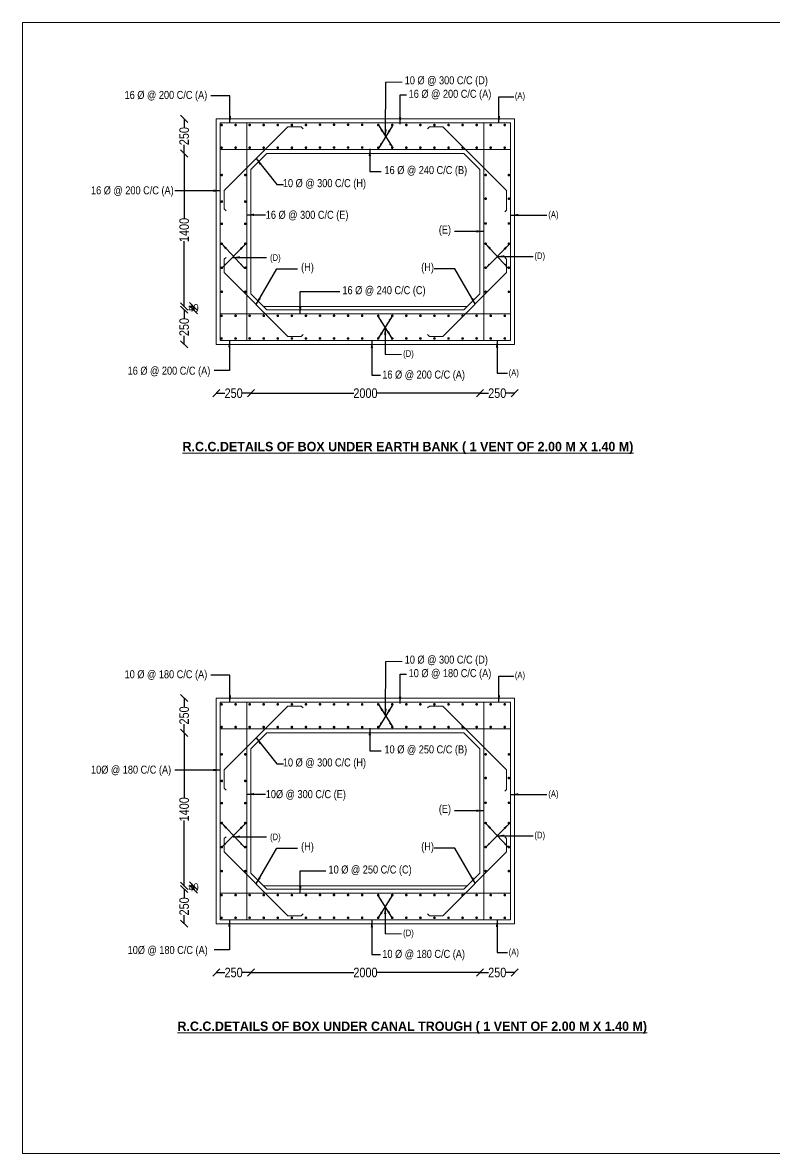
# Model space of a CAD drawing. Header units: inches. Extents: x -351009 to -285921, y 370262 to 412645.
# Drawn here: x -351009 to -322824, y 370262 to 412645 of the extents above; entities that cross this region are included whole.
import ezdxf

# ---------------------------------------------------------------- set-up
doc = ezdxf.new("R2010")
doc.units = ezdxf.units.IN
doc.header["$LTSCALE"] = 1000
doc.header["$MEASUREMENT"] = 0
doc.layers.add('abutment', color=6, linetype='Continuous')
doc.layers.add('DIM', color=3, linetype='Continuous')
doc.styles.add('ARIAL NARROW', font='ARIALN.TTF')
doc.styles.add('CITYBLUEPR', font='cityb___.ttf')
doc.dimstyles.new('STANDARD$0', dxfattribs={"dimscale": 88.888889, "dimtxt": 0.02, "dimasz": 0.02, "dimexe": 0.05, "dimexo": 0.1, "dimgap": 0.002, "dimtad": 2, "dimdec": 0, "dimzin": 1, "dimdsep": 46, "dimtxsty": 'Standard', "dimblk": 'OBLIQUE', "dimcen": 0.09, "dimadec": 0, "dimazin": 0, "dimtfac": 1, "dimtdec": 4, "dimtofl": 0, "dimtmove": 0, "dimatfit": 3, "dimfxl": 1, "dimtolj": 1, "dimtzin": 1, "dimarcsym": 0})
doc.dimstyles.new('STANDARD$7', dxfattribs={"dimtxt": 2, "dimasz": 2, "dimexe": 1.25, "dimexo": 0.625, "dimtad": 1, "dimdec": 0, "dimlfac": 0.5, "dimdsep": 46, "dimtxsty": 'Standard', "dimblk": 'OBLIQUE', "dimcen": 2.5, "dimadec": 0, "dimazin": 0, "dimtfac": 1, "dimtdec": 0, "dimtmove": 0, "dimatfit": 3, "dimfxl": 1, "dimtolj": 1, "dimtzin": 0, "dimarcsym": 0})

# ---------------------------------------------------------------- blocks, each defined once
blk = doc.blocks.new('_Oblique')
at = {"color": 0, "linetype": 'ByBlock', "lineweight": -2}
blk.add_line((-0.5, -0.5), (0.5, 0.5), dxfattribs=at)
blk = doc.blocks.new('*D26')
at = {"layer": 'Defpoints', "color": 0, "transparency": 16777216}
for p in [(-344964, 409041), (-344964, 407741), (-344952, 407741)]:
    blk.add_point(p, dxfattribs=at)
at = {"layer": 'DIM', "color": 0, "lineweight": -2, "transparency": 16777216}
for p, q in [((-344960, 409041), (-344950, 409041)), ((-344952, 409041), (-344952, 408716)), ((-344960, 407741), (-344950, 407741)), ((-344952, 407741), (-344952, 408066))]:
    blk.add_line(p, q, dxfattribs=at)
at = {"layer": 'DIM', "color": 0, "lineweight": -2, "transparency": 16777216, "xscale": 266.6666666666666, "yscale": 266.6666666666666, "zscale": 266.6666666666666}
for p, rotation in [((-344952, 409041), 90), ((-344952, 407741), 270)]:
    blk.add_blockref('_Oblique', p, dxfattribs=dict(at, rotation=rotation))
at = {"layer": 'DIM', "color": 0, "lineweight": 9, "transparency": 16777216, "insert": (-344952, 408391), "char_height": 355.6, "attachment_point": 5, "rotation": 90, "style": 'ARIAL NARROW'}
blk.add_mtext('\\A1;250', dxfattribs=at)
blk = doc.blocks.new('*D27')
at = {"layer": 'Defpoints', "color": 0, "transparency": 16777216}
for p in [(-344964, 407741), (-344964, 402005), (-344952, 402005)]:
    blk.add_point(p, dxfattribs=at)
at = {"layer": 'DIM', "color": 0, "lineweight": -2, "transparency": 16777216}
for p, q in [((-344960, 407741), (-344950, 407741)), ((-344952, 407741), (-344952, 405295)), ((-344952, 402005), (-344952, 404451)), ((-344960, 402005), (-344950, 402005))]:
    blk.add_line(p, q, dxfattribs=at)
at = {"layer": 'DIM', "color": 0, "lineweight": -2, "transparency": 16777216, "xscale": 266.6666666666666, "yscale": 266.6666666666666, "zscale": 266.6666666666666}
for p, rotation in [((-344952, 407741), 90), ((-344952, 402005), 270)]:
    blk.add_blockref('_Oblique', p, dxfattribs=dict(at, rotation=rotation))
at = {"layer": 'DIM', "color": 0, "lineweight": 9, "transparency": 16777216, "insert": (-344952, 404873), "char_height": 355.6, "attachment_point": 5, "rotation": 90, "style": 'ARIAL NARROW'}
blk.add_mtext('\\A1;1400', dxfattribs=at)
blk = doc.blocks.new('*D28')
at = {"layer": 'Defpoints', "color": 0, "transparency": 16777216}
for p in [(-344945, 401885), (-344952, 400585), (-344945, 400585)]:
    blk.add_point(p, dxfattribs=at)
at = {"layer": 'DIM', "color": 0, "lineweight": -2, "transparency": 16777216}
for p, q in [((-344950, 401885), (-344954, 401885)), ((-344952, 401885), (-344952, 401560)), ((-344950, 400585), (-344954, 400585)), ((-344952, 400585), (-344952, 400910))]:
    blk.add_line(p, q, dxfattribs=at)
at = {"layer": 'DIM', "color": 0, "lineweight": -2, "transparency": 16777216, "xscale": 266.6666666666666, "yscale": 266.6666666666666, "zscale": 266.6666666666666}
for p, rotation in [((-344952, 401885), 90), ((-344952, 400585), 270)]:
    blk.add_blockref('_Oblique', p, dxfattribs=dict(at, rotation=rotation))
at = {"layer": 'DIM', "color": 0, "lineweight": 9, "transparency": 16777216, "insert": (-344952, 401235), "char_height": 355.6, "attachment_point": 5, "rotation": 90, "style": 'ARIAL NARROW'}
blk.add_mtext('\\A1;250', dxfattribs=at)
blk = doc.blocks.new('*D29')
at = {"layer": 'Defpoints', "color": 0, "transparency": 16777216}
for p in [(-342448, 398772), (-333865, 398772), (-333865, 398755)]:
    blk.add_point(p, dxfattribs=at)
at = {"layer": 'DIM', "color": 0, "lineweight": -2, "transparency": 16777216}
for p, q in [((-342448, 398767), (-342448, 398753)), ((-342448, 398755), (-338594, 398755)), ((-333865, 398755), (-337718, 398755)), ((-333865, 398767), (-333865, 398753))]:
    blk.add_line(p, q, dxfattribs=at)
at = {"layer": 'DIM', "color": 0, "lineweight": -2, "transparency": 16777216, "xscale": 266.6666666666666, "yscale": 266.6666666666666, "zscale": 266.6666666666666, "rotation": 180}
blk.add_blockref('_Oblique', (-342448, 398755), dxfattribs=at)
at = {"layer": 'DIM', "color": 0, "lineweight": -2, "transparency": 16777216, "xscale": 266.6666666666666, "yscale": 266.6666666666666, "zscale": 266.6666666666666}
blk.add_blockref('_Oblique', (-333865, 398755), dxfattribs=at)
at = {"layer": 'DIM', "color": 0, "lineweight": 9, "transparency": 16777216, "insert": (-338156, 398755), "char_height": 355.6, "attachment_point": 5, "style": 'ARIAL NARROW'}
blk.add_mtext('\\A1;2000', dxfattribs=at)
blk = doc.blocks.new('*D30')
at = {"layer": 'Defpoints', "color": 0, "transparency": 16777216}
for p in [(-333865, 398755), (-332565, 398755), (-332565, 398755)]:
    blk.add_point(p, dxfattribs=at)
at = {"layer": 'DIM', "color": 0, "lineweight": -2, "transparency": 16777216}
for p, q in [((-333865, 398759), (-333865, 398756)), ((-333865, 398755), (-333540, 398755)), ((-332565, 398755), (-332890, 398755)), ((-332565, 398759), (-332565, 398756))]:
    blk.add_line(p, q, dxfattribs=at)
at = {"layer": 'DIM', "color": 0, "lineweight": -2, "transparency": 16777216, "xscale": 266.6666666666666, "yscale": 266.6666666666666, "zscale": 266.6666666666666, "rotation": 180}
blk.add_blockref('_Oblique', (-333865, 398755), dxfattribs=at)
at = {"layer": 'DIM', "color": 0, "lineweight": -2, "transparency": 16777216, "xscale": 266.6666666666666, "yscale": 266.6666666666666, "zscale": 266.6666666666666}
blk.add_blockref('_Oblique', (-332565, 398755), dxfattribs=at)
at = {"layer": 'DIM', "color": 0, "lineweight": 9, "transparency": 16777216, "insert": (-333215, 398755), "char_height": 355.6, "attachment_point": 5, "style": 'ARIAL NARROW'}
blk.add_mtext('\\A1;250', dxfattribs=at)
blk = doc.blocks.new('*D31')
at = {"layer": 'Defpoints', "color": 0, "transparency": 16777216}
for p in [(-343748, 398755), (-342448, 398755), (-342448, 398755)]:
    blk.add_point(p, dxfattribs=at)
at = {"layer": 'DIM', "color": 0, "lineweight": -2, "transparency": 16777216}
for p, q in [((-343748, 398759), (-343748, 398756)), ((-343748, 398755), (-343422, 398755)), ((-342448, 398755), (-342773, 398755)), ((-342448, 398759), (-342448, 398756))]:
    blk.add_line(p, q, dxfattribs=at)
at = {"layer": 'DIM', "color": 0, "lineweight": -2, "transparency": 16777216, "xscale": 266.6666666666666, "yscale": 266.6666666666666, "zscale": 266.6666666666666, "rotation": 180}
blk.add_blockref('_Oblique', (-343748, 398755), dxfattribs=at)
at = {"layer": 'DIM', "color": 0, "lineweight": -2, "transparency": 16777216, "xscale": 266.6666666666666, "yscale": 266.6666666666666, "zscale": 266.6666666666666}
blk.add_blockref('_Oblique', (-342448, 398755), dxfattribs=at)
at = {"layer": 'DIM', "color": 0, "lineweight": 9, "transparency": 16777216, "insert": (-343098, 398755), "char_height": 355.6, "attachment_point": 5, "style": 'ARIAL NARROW'}
blk.add_mtext('\\A1;250', dxfattribs=at)
blk = doc.blocks.new('*D32')
at = {"color": 0, "linetype": 'ByBlock', "lineweight": -2, "transparency": 16777216}
for p, q in [((-344781, 402005), (-344602, 402005)), ((-344661, 401885), (-344602, 401885)), ((-344602, 401885), (-344602, 402005))]:
    blk.add_line(p, q, dxfattribs=at)
at = {"layer": 'Defpoints', "color": 0, "linetype": 'ByBlock', "transparency": 16777216}
for p in [(-344781, 402005), (-344661, 401885), (-344602, 402005)]:
    blk.add_point(p, dxfattribs=at)
at = {"color": 0, "linetype": 'ByBlock', "lineweight": -2, "transparency": 16777216, "xscale": 300, "yscale": 300, "zscale": 300}
for p, rotation in [((-344602, 402005), 90), ((-344602, 401885), 270)]:
    blk.add_blockref('_Oblique', p, dxfattribs=dict(at, rotation=rotation))
at = {"color": 0, "linetype": 'ByBlock', "lineweight": 9, "transparency": 16777216, "insert": (-344602, 401945), "char_height": 300, "attachment_point": 5, "rotation": 1, "style": 'ARIAL NARROW'}
blk.add_mtext('\\A1;40', dxfattribs=at)
blk = doc.blocks.new('*D33')
at = {"layer": 'Defpoints', "color": 0, "transparency": 16777216}
for p in [(-344964, 387327), (-344964, 386027), (-344952, 386027)]:
    blk.add_point(p, dxfattribs=at)
at = {"layer": 'DIM', "color": 0, "lineweight": -2, "transparency": 16777216}
for p, q in [((-344960, 387327), (-344950, 387327)), ((-344952, 387327), (-344952, 387002)), ((-344952, 386027), (-344952, 386352)), ((-344960, 386027), (-344950, 386027))]:
    blk.add_line(p, q, dxfattribs=at)
at = {"layer": 'DIM', "color": 0, "lineweight": -2, "transparency": 16777216, "xscale": 266.6666666666666, "yscale": 266.6666666666666, "zscale": 266.6666666666666}
for p, rotation in [((-344952, 387327), 90), ((-344952, 386027), 270)]:
    blk.add_blockref('_Oblique', p, dxfattribs=dict(at, rotation=rotation))
at = {"layer": 'DIM', "color": 0, "lineweight": 9, "transparency": 16777216, "insert": (-344952, 386677), "char_height": 355.6, "attachment_point": 5, "rotation": 90, "style": 'ARIAL NARROW'}
blk.add_mtext('\\A1;250', dxfattribs=at)
blk = doc.blocks.new('*D34')
at = {"layer": 'Defpoints', "color": 0, "transparency": 16777216}
for p in [(-344964, 386027), (-344964, 380291), (-344952, 380291)]:
    blk.add_point(p, dxfattribs=at)
at = {"layer": 'DIM', "color": 0, "lineweight": -2, "transparency": 16777216}
for p, q in [((-344960, 386027), (-344950, 386027)), ((-344952, 386027), (-344952, 383581)), ((-344952, 380291), (-344952, 382737)), ((-344960, 380291), (-344950, 380291))]:
    blk.add_line(p, q, dxfattribs=at)
at = {"layer": 'DIM', "color": 0, "lineweight": -2, "transparency": 16777216, "xscale": 266.6666666666666, "yscale": 266.6666666666666, "zscale": 266.6666666666666}
for p, rotation in [((-344952, 386027), 90), ((-344952, 380291), 270)]:
    blk.add_blockref('_Oblique', p, dxfattribs=dict(at, rotation=rotation))
at = {"layer": 'DIM', "color": 0, "lineweight": 9, "transparency": 16777216, "insert": (-344952, 383159), "char_height": 355.6, "attachment_point": 5, "rotation": 90, "style": 'ARIAL NARROW'}
blk.add_mtext('\\A1;1400', dxfattribs=at)
blk = doc.blocks.new('*D35')
at = {"layer": 'Defpoints', "color": 0, "transparency": 16777216}
for p in [(-344945, 380171), (-344952, 378871), (-344945, 378871)]:
    blk.add_point(p, dxfattribs=at)
at = {"layer": 'DIM', "color": 0, "lineweight": -2, "transparency": 16777216}
for p, q in [((-344950, 380171), (-344954, 380171)), ((-344952, 380171), (-344952, 379846)), ((-344952, 378871), (-344952, 379196)), ((-344950, 378871), (-344954, 378871))]:
    blk.add_line(p, q, dxfattribs=at)
at = {"layer": 'DIM', "color": 0, "lineweight": -2, "transparency": 16777216, "xscale": 266.6666666666666, "yscale": 266.6666666666666, "zscale": 266.6666666666666}
for p, rotation in [((-344952, 380171), 90), ((-344952, 378871), 270)]:
    blk.add_blockref('_Oblique', p, dxfattribs=dict(at, rotation=rotation))
at = {"layer": 'DIM', "color": 0, "lineweight": 9, "transparency": 16777216, "insert": (-344952, 379521), "char_height": 355.6, "attachment_point": 5, "rotation": 90, "style": 'ARIAL NARROW'}
blk.add_mtext('\\A1;250', dxfattribs=at)
blk = doc.blocks.new('*D36')
at = {"layer": 'Defpoints', "color": 0, "transparency": 16777216}
for p in [(-342448, 377058), (-333865, 377058), (-333865, 377041)]:
    blk.add_point(p, dxfattribs=at)
at = {"layer": 'DIM', "color": 0, "lineweight": -2, "transparency": 16777216}
for p, q in [((-342448, 377053), (-342448, 377039)), ((-342448, 377041), (-338594, 377041)), ((-333865, 377041), (-337718, 377041)), ((-333865, 377053), (-333865, 377039))]:
    blk.add_line(p, q, dxfattribs=at)
at = {"layer": 'DIM', "color": 0, "lineweight": -2, "transparency": 16777216, "xscale": 266.6666666666666, "yscale": 266.6666666666666, "zscale": 266.6666666666666, "rotation": 180}
blk.add_blockref('_Oblique', (-342448, 377041), dxfattribs=at)
at = {"layer": 'DIM', "color": 0, "lineweight": -2, "transparency": 16777216, "xscale": 266.6666666666666, "yscale": 266.6666666666666, "zscale": 266.6666666666666}
blk.add_blockref('_Oblique', (-333865, 377041), dxfattribs=at)
at = {"layer": 'DIM', "color": 0, "lineweight": 9, "transparency": 16777216, "insert": (-338156, 377041), "char_height": 355.6, "attachment_point": 5, "style": 'ARIAL NARROW'}
blk.add_mtext('\\A1;2000', dxfattribs=at)
blk = doc.blocks.new('*D37')
at = {"layer": 'Defpoints', "color": 0, "transparency": 16777216}
for p in [(-333865, 377041), (-332565, 377041), (-332565, 377041)]:
    blk.add_point(p, dxfattribs=at)
at = {"layer": 'DIM', "color": 0, "lineweight": -2, "transparency": 16777216}
for p, q in [((-333865, 377045), (-333865, 377042)), ((-333865, 377041), (-333540, 377041)), ((-332565, 377041), (-332890, 377041)), ((-332565, 377045), (-332565, 377042))]:
    blk.add_line(p, q, dxfattribs=at)
at = {"layer": 'DIM', "color": 0, "lineweight": -2, "transparency": 16777216, "xscale": 266.6666666666666, "yscale": 266.6666666666666, "zscale": 266.6666666666666, "rotation": 180}
blk.add_blockref('_Oblique', (-333865, 377041), dxfattribs=at)
at = {"layer": 'DIM', "color": 0, "lineweight": -2, "transparency": 16777216, "xscale": 266.6666666666666, "yscale": 266.6666666666666, "zscale": 266.6666666666666}
blk.add_blockref('_Oblique', (-332565, 377041), dxfattribs=at)
at = {"layer": 'DIM', "color": 0, "lineweight": 9, "transparency": 16777216, "insert": (-333215, 377041), "char_height": 355.6, "attachment_point": 5, "style": 'ARIAL NARROW'}
blk.add_mtext('\\A1;250', dxfattribs=at)
blk = doc.blocks.new('*D38')
at = {"layer": 'Defpoints', "color": 0, "transparency": 16777216}
for p in [(-343748, 377041), (-342448, 377041), (-342448, 377041)]:
    blk.add_point(p, dxfattribs=at)
at = {"layer": 'DIM', "color": 0, "lineweight": -2, "transparency": 16777216}
for p, q in [((-343748, 377045), (-343748, 377042)), ((-343748, 377041), (-343422, 377041)), ((-342448, 377041), (-342773, 377041)), ((-342448, 377045), (-342448, 377042))]:
    blk.add_line(p, q, dxfattribs=at)
at = {"layer": 'DIM', "color": 0, "lineweight": -2, "transparency": 16777216, "xscale": 266.6666666666666, "yscale": 266.6666666666666, "zscale": 266.6666666666666, "rotation": 180}
blk.add_blockref('_Oblique', (-343748, 377041), dxfattribs=at)
at = {"layer": 'DIM', "color": 0, "lineweight": -2, "transparency": 16777216, "xscale": 266.6666666666666, "yscale": 266.6666666666666, "zscale": 266.6666666666666}
blk.add_blockref('_Oblique', (-342448, 377041), dxfattribs=at)
at = {"layer": 'DIM', "color": 0, "lineweight": 9, "transparency": 16777216, "insert": (-343098, 377041), "char_height": 355.6, "attachment_point": 5, "style": 'ARIAL NARROW'}
blk.add_mtext('\\A1;250', dxfattribs=at)
blk = doc.blocks.new('*D39')
at = {"color": 0, "linetype": 'ByBlock', "lineweight": -2, "transparency": 16777216}
for p, q in [((-344781, 380291), (-344602, 380291)), ((-344602, 380171), (-344602, 380291)), ((-344661, 380171), (-344602, 380171))]:
    blk.add_line(p, q, dxfattribs=at)
at = {"layer": 'Defpoints', "color": 0, "linetype": 'ByBlock', "transparency": 16777216}
for p in [(-344781, 380291), (-344602, 380291), (-344661, 380171)]:
    blk.add_point(p, dxfattribs=at)
at = {"color": 0, "linetype": 'ByBlock', "lineweight": -2, "transparency": 16777216, "xscale": 300, "yscale": 300, "zscale": 300}
for p, rotation in [((-344602, 380291), 90), ((-344602, 380171), 270)]:
    blk.add_blockref('_Oblique', p, dxfattribs=dict(at, rotation=rotation))
at = {"color": 0, "linetype": 'ByBlock', "lineweight": 9, "transparency": 16777216, "insert": (-344602, 380231), "char_height": 300, "attachment_point": 5, "rotation": 1, "style": 'ARIAL NARROW'}
blk.add_mtext('\\A1;40', dxfattribs=at)

msp = doc.modelspace()

# ---------------------------------------------------------------- linework, layer by layer
at = {"color": 0, "linetype": 'ByBlock', "lineweight": 9}
for p, q in [((-351009.3, 412645.3), (-285931.4, 412645.3)), ((-351009.3, 412645.3), (-351009.3, 370262.3)), ((-285931.4, 370262.3), (-351009.3, 370262.3))]:
    msp.add_line(p, q, dxfattribs=at)
at = {"layer": 'DIM', "color": 0, "lineweight": 9}
for p, q in [((-337396.9, 410417.6, 5641.2), (-336782.3, 410417.6, 5641.2)), ((-343747.6, 409041.2), (-343747.6, 400585.1)), ((-343747.6, 409041.2), (-332565.2, 409041.2)), ((-332565.2, 409041.2), (-332565.2, 400585.1)), ((-343597.6, 408891.2), (-343597.6, 400735.1)), ((-343597.6, 408891.2), (-332715.2, 408891.2)), ((-342597.6, 408891.2), (-342597.6, 400735.1)), ((-333715.2, 408891.2), (-333715.2, 400735.1)), ((-332715.2, 408891.2), (-332715.2, 400735.1)), ((-343597.6, 407891.2), (-332715.2, 407891.2)), ((-342447.6, 407141.2), (-341847.6, 407741.2)), ((-341847.6, 407741.2), (-334465.2, 407741.2)), ((-334465.2, 407741.2), (-333865.2, 407141.2)), ((-342447.6, 407141.2), (-342447.6, 402485.1)), ((-333865.2, 407141.2), (-333865.2, 402485.1)), ((-342447.6, 402485.1), (-341847.6, 401885.1)), ((-334465.2, 401885.1), (-333865.2, 402485.1)), ((-334345.2, 402005.1), (-341967.6, 402005.1)), ((-334465.2, 401885.1), (-341847.6, 401885.1)), ((-332715.2, 401735.1), (-343597.6, 401735.1)), ((-332565.2, 400585.1), (-343747.6, 400585.1)), ((-332715.2, 400735.1), (-343597.6, 400735.1)), ((-337414.3, 400211.2), (-336800.9, 400211.2)), ((-337396.9, 388703.6, 5641.2), (-336782.3, 388703.6, 5641.2)), ((-343747.6, 387327.2), (-343747.6, 378871.1)), ((-343747.6, 387327.2), (-332565.2, 387327.2)), ((-343597.6, 387177.2), (-343597.6, 379021.1)), ((-343597.6, 387177.2), (-332715.2, 387177.2)), ((-342597.6, 387177.2), (-342597.6, 379021.1)), ((-333715.2, 387177.2), (-333715.2, 379021.1)), ((-332715.2, 387177.2), (-332715.2, 379021.1)), ((-332565.2, 387327.2), (-332565.2, 378871.1)), ((-343597.6, 386177.2), (-332715.2, 386177.2)), ((-342447.6, 385427.2), (-341847.6, 386027.2)), ((-341847.6, 386027.2), (-334465.2, 386027.2)), ((-334465.2, 386027.2), (-333865.2, 385427.2)), ((-342447.6, 385427.2), (-342447.6, 380771.1)), ((-333865.2, 385427.2), (-333865.2, 380771.1)), ((-342447.6, 380771.1), (-341847.6, 380171.1)), ((-334465.2, 380171.1), (-333865.2, 380771.1)), ((-334345.2, 380291.1), (-341967.6, 380291.1)), ((-332715.2, 380021.1), (-343597.6, 380021.1)), ((-334465.2, 380171.1), (-341847.6, 380171.1)), ((-332715.2, 379021.1), (-343597.6, 379021.1)), ((-332565.2, 378871.1), (-343747.6, 378871.1)), ((-337414.3, 378497.2), (-336800.9, 378497.2))]:
    msp.add_line(p, q, dxfattribs=at)
at = {"layer": 'DIM', "color": 0, "lineweight": 9, "const_width": 49.3, "elevation": 1880.4}
for points in [[(-343576.7, 408807.4, 1), (-343526.5, 408807.4, 1)], [(-343049.4, 408807.4, 1), (-342999.2, 408807.4, 1)], [(-342522.1, 408807.4, 1), (-342471.9, 408807.4, 1)], [(-341994.8, 408807.4, 1), (-341944.6, 408807.4, 1)], [(-341467.5, 408807.4, 1), (-341417.3, 408807.4, 1)], [(-340940.2, 408807.4, 1), (-340890, 408807.4, 1)], [(-340412.9, 408807.4, 1), (-340362.7, 408807.4, 1)], [(-339885.6, 408815.8, 1), (-339835.4, 408815.8, 1)], [(-339358.3, 408815.8, 1), (-339308.1, 408815.8, 1)], [(-338831, 408815.8, 1), (-338780.8, 408815.8, 1)], [(-338303.7, 408815.8, 1), (-338253.5, 408815.8, 1)], [(-337703.2, 408807.4, 1), (-337652.9, 408807.4, 1)], [(-337175.9, 408807.4, 1), (-337125.6, 408807.4, 1)], [(-336648.6, 408807.4, 1), (-336598.3, 408807.4, 1)], [(-336121.3, 408807.4, 1), (-336071, 408807.4, 1)], [(-335594, 408807.4, 1), (-335543.7, 408807.4, 1)], [(-335066.7, 408807.4, 1), (-335016.4, 408807.4, 1)], [(-334539.4, 408807.4, 1), (-334489.1, 408807.4, 1)], [(-334012.1, 408807.4, 1), (-333961.8, 408807.4, 1)], [(-333484.8, 408807.4, 1), (-333434.5, 408807.4, 1)], [(-332957.5, 408807.4, 1), (-332907.2, 408807.4, 1)], [(-343576.7, 407957.4, 1), (-343526.5, 407957.4, 1)], [(-343049.4, 407957.4, 1), (-342999.2, 407957.4, 1)], [(-342522.1, 407957.4, 1), (-342471.9, 407957.4, 1)], [(-341994.8, 407957.4, 1), (-341944.6, 407957.4, 1)], [(-341467.5, 407957.4, 1), (-341417.3, 407957.4, 1)], [(-340940.2, 407957.4, 1), (-340890, 407957.4, 1)], [(-340412.9, 407957.4, 1), (-340362.7, 407957.4, 1)], [(-339885.6, 407963.6, 1), (-339835.4, 407963.6, 1)], [(-339358.3, 407963.6, 1), (-339308.1, 407963.6, 1)], [(-338831, 407963.6, 1), (-338780.8, 407963.6, 1)], [(-338303.7, 407963.6, 1), (-338253.5, 407963.6, 1)], [(-337703.2, 407957.4, 1), (-337652.9, 407957.4, 1)], [(-337175.9, 407957.4, 1), (-337125.6, 407957.4, 1)], [(-336648.6, 407957.4, 1), (-336598.3, 407957.4, 1)], [(-336121.3, 407957.4, 1), (-336071, 407957.4, 1)], [(-335594, 407957.4, 1), (-335543.7, 407957.4, 1)], [(-335066.7, 407957.4, 1), (-335016.4, 407957.4, 1)], [(-334539.4, 407957.4, 1), (-334489.1, 407957.4, 1)], [(-334012.1, 407957.4, 1), (-333961.8, 407957.4, 1)], [(-333484.8, 407957.4, 1), (-333434.5, 407957.4, 1)], [(-332957.5, 407957.4, 1), (-332907.2, 407957.4, 1)], [(-343568, 406932.4, 1), (-343517.8, 406932.4, 1)], [(-342687.3, 406932.4, 1), (-342637, 406932.4, 1)], [(-333674.6, 406932.4, 1), (-333624.4, 406932.4, 1)], [(-332804.8, 406932.4, 1), (-332754.6, 406932.4, 1)], [(-333674.6, 406045.6, 1), (-333624.4, 406045.6, 1)], [(-332804.8, 406045.6, 1), (-332754.6, 406045.6, 1)], [(-343568, 405937, 1), (-343517.8, 405937, 1)], [(-342687.3, 405937, 1), (-342637, 405937, 1)], [(-343568, 405103.9, 1), (-343517.8, 405103.9, 1)], [(-342687.3, 405103.9, 1), (-342637, 405103.9, 1)], [(-333674.6, 405116.2, 1), (-333624.4, 405116.2, 1)], [(-332804.8, 405116.2, 1), (-332754.6, 405116.2, 1)], [(-343568, 404356.3, 1), (-343517.8, 404356.3, 1)], [(-342687.3, 404356.3, 1), (-342637, 404356.3, 1)], [(-333674.6, 404356.3, 1), (-333624.4, 404356.3, 1)], [(-332804.8, 404356.3, 1), (-332754.6, 404356.3, 1)], [(-343568, 403456.3, 1), (-343517.8, 403456.3, 1)], [(-342687.3, 403456.3, 1), (-342637, 403456.3, 1)], [(-333674.6, 403456.3, 1), (-333624.4, 403456.3, 1)], [(-332804.8, 403456.3, 1), (-332754.6, 403456.3, 1)], [(-343568, 402556.3, 1), (-343517.8, 402556.3, 1)], [(-342687.3, 402556.3, 1), (-342637, 402556.3, 1)], [(-333674.6, 402556.3, 1), (-333624.4, 402556.3, 1)], [(-332804.8, 402556.3, 1), (-332754.6, 402556.3, 1)], [(-343576.7, 401656.3, 1), (-343526.5, 401656.3, 1)], [(-343049.4, 401656.3, 1), (-342999.2, 401656.3, 1)], [(-342522.1, 401656.3, 1), (-342471.9, 401656.3, 1)], [(-341994.8, 401656.3, 1), (-341944.6, 401656.3, 1)], [(-341467.5, 401656.3, 1), (-341417.3, 401656.3, 1)], [(-340940.2, 401656.3, 1), (-340890, 401656.3, 1)], [(-340412.9, 401656.3, 1), (-340362.7, 401656.3, 1)], [(-339885.6, 401658.6, 1), (-339835.4, 401658.6, 1)], [(-339358.3, 401658.6, 1), (-339308.1, 401658.6, 1)], [(-338831, 401658.6, 1), (-338780.8, 401658.6, 1)], [(-338303.7, 401658.6, 1), (-338253.5, 401658.6, 1)], [(-337703.2, 401656.3, 1), (-337652.9, 401656.3, 1)], [(-337175.9, 401656.3, 1), (-337125.6, 401656.3, 1)], [(-336648.6, 401656.3, 1), (-336598.3, 401656.3, 1)], [(-336121.3, 401656.3, 1), (-336071, 401656.3, 1)], [(-335594, 401656.3, 1), (-335543.7, 401656.3, 1)], [(-335066.7, 401656.3, 1), (-335016.4, 401656.3, 1)], [(-334539.4, 401656.3, 1), (-334489.1, 401656.3, 1)], [(-334012.1, 401656.3, 1), (-333961.8, 401656.3, 1)], [(-333484.8, 401656.3, 1), (-333434.5, 401656.3, 1)], [(-332957.5, 401656.3, 1), (-332907.2, 401656.3, 1)], [(-343576.7, 400806.3, 1), (-343526.5, 400806.3, 1)], [(-343049.4, 400806.3, 1), (-342999.2, 400806.3, 1)], [(-342522.1, 400806.3, 1), (-342471.9, 400806.3, 1)], [(-341994.8, 400806.3, 1), (-341944.6, 400806.3, 1)], [(-341467.5, 400806.3, 1), (-341417.3, 400806.3, 1)], [(-340940.2, 400806.3, 1), (-340890, 400806.3, 1)], [(-340412.9, 400806.3, 1), (-340362.7, 400806.3, 1)], [(-340412.9, 400806.3, 1), (-340362.7, 400806.3, 1)], [(-339885.6, 400806.3, 1), (-339835.4, 400806.3, 1)], [(-339358.3, 400806.3, 1), (-339308.1, 400806.3, 1)], [(-338831, 400806.3, 1), (-338780.8, 400806.3, 1)], [(-338303.7, 400806.3, 1), (-338253.5, 400806.3, 1)], [(-337703.2, 400806.3, 1), (-337652.9, 400806.3, 1)], [(-337175.9, 400806.3, 1), (-337125.6, 400806.3, 1)], [(-336648.6, 400806.3, 1), (-336598.3, 400806.3, 1)], [(-336121.3, 400806.3, 1), (-336071, 400806.3, 1)], [(-335594, 400806.3, 1), (-335543.7, 400806.3, 1)], [(-335066.7, 400806.3, 1), (-335016.4, 400806.3, 1)], [(-334539.4, 400806.3, 1), (-334489.1, 400806.3, 1)], [(-334012.1, 400806.3, 1), (-333961.8, 400806.3, 1)], [(-333484.8, 400806.3, 1), (-333434.5, 400806.3, 1)], [(-332957.5, 400806.3, 1), (-332907.2, 400806.3, 1)], [(-343576.7, 387093.4, 1), (-343526.5, 387093.4, 1)], [(-343049.4, 387093.4, 1), (-342999.2, 387093.4, 1)], [(-342522.1, 387093.4, 1), (-342471.9, 387093.4, 1)], [(-341994.8, 387093.4, 1), (-341944.6, 387093.4, 1)], [(-341467.5, 387093.4, 1), (-341417.3, 387093.4, 1)], [(-340940.2, 387093.4, 1), (-340890, 387093.4, 1)], [(-340412.9, 387093.4, 1), (-340362.7, 387093.4, 1)], [(-339885.6, 387091.4, 1), (-339835.4, 387091.4, 1)], [(-339358.3, 387091.4, 1), (-339308.1, 387091.4, 1)], [(-338831, 387091.4, 1), (-338780.8, 387091.4, 1)], [(-338303.7, 387091.4, 1), (-338253.5, 387091.4, 1)], [(-337703.2, 387093.4, 1), (-337652.9, 387093.4, 1)], [(-337175.9, 387093.4, 1), (-337125.6, 387093.4, 1)], [(-336648.6, 387093.4, 1), (-336598.3, 387093.4, 1)], [(-336121.3, 387093.4, 1), (-336071, 387093.4, 1)], [(-335594, 387093.4, 1), (-335543.7, 387093.4, 1)], [(-335066.7, 387093.4, 1), (-335016.4, 387093.4, 1)], [(-334539.4, 387093.4, 1), (-334489.1, 387093.4, 1)], [(-334012.1, 387093.4, 1), (-333961.8, 387093.4, 1)], [(-333484.8, 387093.4, 1), (-333434.5, 387093.4, 1)], [(-332957.5, 387093.4, 1), (-332907.2, 387093.4, 1)], [(-343576.7, 386243.4, 1), (-343526.5, 386243.4, 1)], [(-343049.4, 386243.4, 1), (-342999.2, 386243.4, 1)], [(-342522.1, 386243.4, 1), (-342471.9, 386243.4, 1)], [(-341994.8, 386243.4, 1), (-341944.6, 386243.4, 1)], [(-341467.5, 386243.4, 1), (-341417.3, 386243.4, 1)], [(-340940.2, 386243.4, 1), (-340890, 386243.4, 1)], [(-340412.9, 386243.4, 1), (-340362.7, 386243.4, 1)], [(-339885.6, 386239.1, 1), (-339835.4, 386239.1, 1)], [(-339358.3, 386239.1, 1), (-339308.1, 386239.1, 1)], [(-338831, 386239.1, 1), (-338780.8, 386239.1, 1)], [(-338303.7, 386239.1, 1), (-338253.5, 386239.1, 1)], [(-337703.2, 386243.4, 1), (-337652.9, 386243.4, 1)], [(-337175.9, 386243.4, 1), (-337125.6, 386243.4, 1)], [(-336648.6, 386243.4, 1), (-336598.3, 386243.4, 1)], [(-336121.3, 386243.4, 1), (-336071, 386243.4, 1)], [(-335594, 386243.4, 1), (-335543.7, 386243.4, 1)], [(-335066.7, 386243.4, 1), (-335016.4, 386243.4, 1)], [(-334539.4, 386243.4, 1), (-334489.1, 386243.4, 1)], [(-334012.1, 386243.4, 1), (-333961.8, 386243.4, 1)], [(-333484.8, 386243.4, 1), (-333434.5, 386243.4, 1)], [(-332957.5, 386243.4, 1), (-332907.2, 386243.4, 1)], [(-343568, 385218.4, 1), (-343517.8, 385218.4, 1)], [(-342687.3, 385218.4, 1), (-342637, 385218.4, 1)], [(-333674.6, 385218.4, 1), (-333624.4, 385218.4, 1)], [(-332804.8, 385218.4, 1), (-332754.6, 385218.4, 1)], [(-343568, 384223, 1), (-343517.8, 384223, 1)], [(-342687.3, 384223, 1), (-342637, 384223, 1)], [(-333674.6, 384331.6, 1), (-333624.4, 384331.6, 1)], [(-332804.8, 384331.6, 1), (-332754.6, 384331.6, 1)], [(-343568, 383389.9, 1), (-343517.8, 383389.9, 1)], [(-342687.3, 383389.9, 1), (-342637, 383389.9, 1)], [(-333674.6, 383402.2, 1), (-333624.4, 383402.2, 1)], [(-332804.8, 383402.2, 1), (-332754.6, 383402.2, 1)], [(-343568, 382642.3, 1), (-343517.8, 382642.3, 1)], [(-342687.3, 382642.3, 1), (-342637, 382642.3, 1)], [(-333674.6, 382642.3, 1), (-333624.4, 382642.3, 1)], [(-332804.8, 382642.3, 1), (-332754.6, 382642.3, 1)], [(-343568, 381742.3, 1), (-343517.8, 381742.3, 1)], [(-342687.3, 381742.3, 1), (-342637, 381742.3, 1)], [(-333674.6, 381742.3, 1), (-333624.4, 381742.3, 1)], [(-332804.8, 381742.3, 1), (-332754.6, 381742.3, 1)], [(-343568, 380842.3, 1), (-343517.8, 380842.3, 1)], [(-342687.3, 380842.3, 1), (-342637, 380842.3, 1)], [(-333674.6, 380842.3, 1), (-333624.4, 380842.3, 1)], [(-332804.8, 380842.3, 1), (-332754.6, 380842.3, 1)], [(-343576.7, 379942.3, 1), (-343526.5, 379942.3, 1)], [(-343049.4, 379942.3, 1), (-342999.2, 379942.3, 1)], [(-342522.1, 379942.3, 1), (-342471.9, 379942.3, 1)], [(-341994.8, 379942.3, 1), (-341944.6, 379942.3, 1)], [(-341467.5, 379942.3, 1), (-341417.3, 379942.3, 1)], [(-340940.2, 379942.3, 1), (-340890, 379942.3, 1)], [(-340412.9, 379942.3, 1), (-340362.7, 379942.3, 1)], [(-339885.6, 379945.6, 1), (-339835.4, 379945.6, 1)], [(-339358.3, 379945.6, 1), (-339308.1, 379945.6, 1)], [(-338831, 379945.6, 1), (-338780.8, 379945.6, 1)], [(-338303.7, 379945.6, 1), (-338253.5, 379945.6, 1)], [(-337703.2, 379942.3, 1), (-337652.9, 379942.3, 1)], [(-337175.9, 379942.3, 1), (-337125.6, 379942.3, 1)], [(-336648.6, 379942.3, 1), (-336598.3, 379942.3, 1)], [(-336121.3, 379942.3, 1), (-336071, 379942.3, 1)], [(-335594, 379942.3, 1), (-335543.7, 379942.3, 1)], [(-335066.7, 379942.3, 1), (-335016.4, 379942.3, 1)], [(-334539.4, 379942.3, 1), (-334489.1, 379942.3, 1)], [(-334012.1, 379942.3, 1), (-333961.8, 379942.3, 1)], [(-333484.8, 379942.3, 1), (-333434.5, 379942.3, 1)], [(-332957.5, 379942.3, 1), (-332907.2, 379942.3, 1)], [(-343576.7, 379092.3, 1), (-343526.5, 379092.3, 1)], [(-343049.4, 379092.3, 1), (-342999.2, 379092.3, 1)], [(-342522.1, 379092.3, 1), (-342471.9, 379092.3, 1)], [(-341994.8, 379092.3, 1), (-341944.6, 379092.3, 1)], [(-341467.5, 379092.3, 1), (-341417.3, 379092.3, 1)], [(-340940.2, 379092.3, 1), (-340890, 379092.3, 1)], [(-340412.9, 379092.3, 1), (-340362.7, 379092.3, 1)], [(-339885.6, 379093.3, 1), (-339835.4, 379093.3, 1)], [(-339358.3, 379093.3, 1), (-339308.1, 379093.3, 1)], [(-338831, 379093.3, 1), (-338780.8, 379093.3, 1)], [(-338303.7, 379093.3, 1), (-338253.5, 379093.3, 1)], [(-337703.2, 379092.3, 1), (-337652.9, 379092.3, 1)], [(-337175.9, 379092.3, 1), (-337125.6, 379092.3, 1)], [(-336648.6, 379092.3, 1), (-336598.3, 379092.3, 1)], [(-336121.3, 379092.3, 1), (-336071, 379092.3, 1)], [(-335594, 379092.3, 1), (-335543.7, 379092.3, 1)], [(-335066.7, 379092.3, 1), (-335016.4, 379092.3, 1)], [(-334539.4, 379092.3, 1), (-334489.1, 379092.3, 1)], [(-334012.1, 379092.3, 1), (-333961.8, 379092.3, 1)], [(-333484.8, 379092.3, 1), (-333434.5, 379092.3, 1)], [(-332957.5, 379092.3, 1), (-332907.2, 379092.3, 1)]]:
    msp.add_lwpolyline(points, format="xyb", close=True, dxfattribs=at)
at = {"layer": 'DIM', "color": 0, "lineweight": 9}
for points in [[(-343377.2, 405590.5), (-343447.6, 405661.5), (-343447.6, 406353.3), (-341059.8, 408741.2), (-340559.8, 408741.2), (-340489.3, 408670.2)], [(-332935.6, 405547.1), (-332865.2, 405618.1), (-332865.2, 406353.3), (-335253, 408741.2), (-335753, 408741.2), (-335823.5, 408670.2)], [(-343377.2, 403844), (-343447.6, 403773), (-343447.6, 403273), (-341059.8, 400885.1), (-340559.8, 400885.1), (-340489.3, 400956.1)], [(-332935.6, 403844), (-332865.2, 403773), (-332865.2, 403273), (-335253, 400885.1), (-335753, 400885.1), (-335823.5, 400956.1)], [(-343377.2, 383876.5), (-343447.6, 383947.5), (-343447.6, 384639.3), (-341059.8, 387027.2), (-340559.8, 387027.2), (-340489.3, 386956.2)], [(-332935.6, 383833.1), (-332865.2, 383904.1), (-332865.2, 384639.3), (-335253, 387027.2), (-335753, 387027.2), (-335823.5, 386956.2)], [(-343377.2, 382130), (-343447.6, 382059), (-343447.6, 381559), (-341059.8, 379171.1), (-340559.8, 379171.1), (-340489.3, 379242.1)], [(-332935.6, 382130), (-332865.2, 382059), (-332865.2, 381559), (-335253, 379171.1), (-335753, 379171.1), (-335823.5, 379242.1)]]:
    msp.add_lwpolyline(points, dxfattribs=at)
for points in [[(-337530.7, 408107.6, 3760.8), (-337656.9, 407948.9, 3760.8), (-337589, 408139.9, 3760.8)], [(-337217.6, 408131.5, 3760.8), (-337129.6, 407948.9, 3760.8), (-337272.1, 408093.1, 3760.8)], [(-343376.8, 403567.8), (-343540.1, 403447.6), (-343424.6, 403614.3)], [(-342808, 403616.2), (-342695.5, 403447.6), (-342856.6, 403570.6)], [(-333483, 403567.8), (-333646.3, 403447.6), (-333530.8, 403614.3)], [(-332914.2, 403616.2), (-332801.6, 403447.6), (-332962.8, 403570.6)], [(-337548.1, 401485.9, -1880.4), (-337674.3, 401644.6, -1880.4), (-337606.4, 401453.5, -1880.4)], [(-337235, 401462, -1880.4), (-337147, 401644.6, -1880.4), (-337289.5, 401500.4, -1880.4)], [(-337530.7, 386393.6, 3760.8), (-337656.9, 386234.9, 3760.8), (-337589, 386425.9, 3760.8)], [(-337217.6, 386417.5, 3760.8), (-337129.6, 386234.9, 3760.8), (-337272.1, 386379.1, 3760.8)], [(-343376.8, 381853.8), (-343540.1, 381733.6), (-343424.6, 381900.3)], [(-342808, 381902.2), (-342695.5, 381733.6), (-342856.6, 381856.6)], [(-333483, 381853.8), (-333646.3, 381733.6), (-333530.8, 381900.3)], [(-332914.2, 381902.2), (-332801.6, 381733.6), (-332962.8, 381856.6)], [(-337548.1, 379771.9, -1880.4), (-337674.3, 379930.6, -1880.4), (-337606.4, 379739.5, -1880.4)], [(-337235, 379748, -1880.4), (-337147, 379930.6, -1880.4), (-337289.5, 379786.4, -1880.4)]]:
    msp.add_solid(points, dxfattribs=at)

# ---------------------------------------------------------------- texts
at = {"layer": 'abutment', "color": 0, "lineweight": 9}
for s, height, style, p in [('10 %%C @ 300 C/C (D)', 300, 'ARIAL NARROW', (-336683.1, 410333.8)), ('16 %%C @ 200 C/C (A)', 300, 'ARIAL NARROW', (-347186, 409784.8)), ('16 %%C @ 200 C/C (A)', 300, 'ARIAL NARROW', (-336536.3, 409827.8)), ('16 %%C @ 240 C/C (B)', 300, 'ARIAL NARROW', (-337442.4, 406968.8)), ('16 %%C @ 200 C/C (A)', 300, 'ARIAL NARROW', (-348444, 406209.2)), ('10 %%C @ 300 C/C (H)', 300, 'ARIAL NARROW', (-341252, 406479.5)), ('16 %%C @ 300 C/C (E)', 300, 'ARIAL NARROW', (-341892.5, 405291.5)), ('(E)', 300, 'ARIAL NARROW', (-335404.2, 404740.5)), ('(H)', 300, 'ARIAL NARROW', (-340567.7, 403332.4)), ('(H)', 300, 'ARIAL NARROW', (-336064.1, 403329.7)), ('16 %%C @ 240 C/C (C)', 300, 'ARIAL NARROW', (-339020.2, 402466.4)), ('16 %%C @ 200 C/C (A)', 300, 'ARIAL NARROW', (-347072.1, 399449.1)), ('16 %%C @ 200 C/C (A)', 300, 'ARIAL NARROW', (-337523.8, 399303.5)), ('%%UR.C.C.DETAILS OF BOX UNDER EARTH BANK ( 1 VENT OF 2.00 M X 1.40 M)', 350, 'CITYBLUEPR', (-345014.4, 396580.8)), ('10 %%C @ 300 C/C (D)', 300, 'ARIAL NARROW', (-336683.1, 388619.8)), ('10 %%C @ 180 C/C (A)', 300, 'ARIAL NARROW', (-347186, 388070.8)), ('10 %%C @ 180 C/C (A)', 300, 'ARIAL NARROW', (-336536.3, 388113.8)), ('10 %%C @ 250 C/C (B)', 300, 'ARIAL NARROW', (-337442.4, 385254.8)), ('10 %%C @ 300 C/C (H)', 300, 'ARIAL NARROW', (-341252, 384765.5)), ('10%%C @ 180 C/C (A)', 300, 'ARIAL NARROW', (-348444, 384495.2)), ('10%%C @ 300 C/C (E)', 300, 'ARIAL NARROW', (-341892.5, 383577.5)), ('(E)', 300, 'ARIAL NARROW', (-335404.2, 383026.5)), ('(H)', 300, 'ARIAL NARROW', (-340567.7, 381618.4)), ('(H)', 300, 'ARIAL NARROW', (-336064.1, 381615.7)), ('10 %%C @ 250 C/C (C)', 300, 'ARIAL NARROW', (-339540.5, 380752.4)), ('10%%C @ 180 C/C (A)', 300, 'ARIAL NARROW', (-347072.1, 377735.1)), ('10 %%C @ 180 C/C (A)', 300, 'ARIAL NARROW', (-337523.8, 377589.5)), ('%%UR.C.C.DETAILS OF BOX UNDER CANAL TROUGH ( 1 VENT OF 2.00 M X 1.40 M)', 350, 'CITYBLUEPR', (-345204.3, 374854))]:
    msp.add_text(s, height=height, dxfattribs=dict(at, style=style)).set_placement(p)
at = {"layer": 'DIM', "color": 0, "lineweight": 9, "style": 'ARIAL NARROW'}
for s, p in [('(A)', (-332553.7, 409780.9, -1880.4)), ('(A)', (-331300.1, 405329.2, -1880.4)), ('(D)', (-341731.2, 403714.9, -1880.4)), ('(D)', (-331819.6, 403781.3, -1880.4)), ('(D)', (-336742.2, 400116.6, -1880.4)), ('(A)', (-332785.4, 399398.5, -1880.4)), ('(A)', (-332553.7, 388066.9, -1880.4)), ('(A)', (-331300.1, 383615.2, -1880.4)), ('(D)', (-331819.6, 382067.3, -1880.4)), ('(D)', (-341731.2, 382000.9, -1880.4)), ('(D)', (-336742.2, 378402.6, -1880.4)), ('(A)', (-332785.4, 377684.5, -1880.4))]:
    msp.add_text(s, height=250, dxfattribs=at).set_placement(p)

# ---------------------------------------------------------------- dimensions: what is measured, and where the dimension line sits
at = {"color": 0, "linetype": 'ByBlock', "lineweight": 9}
for base, p1, p2, picture, middle in [((-344601.9, 402005.1), (-344661, 401885.1), (-344781, 402005.1), '*D32', (-344601.9, 401945.1)), ((-344601.9, 380291.1), (-344661, 380171.1), (-344781, 380291.1), '*D39', (-344601.9, 380231.1))]:
    dim = msp.add_linear_dim(base=base, p1=p1, p2=p2, angle=90, text='40', dimstyle='STANDARD$0', override={"dimscale": 1, "dimtxt": 300, "dimasz": 300, "dimexe": 0.18, "dimexo": 0.0625, "dimgap": 0.09, "dimtad": 0, "dimzin": 0, "dimtxsty": 'ARIAL NARROW', "dimblk1": 'Oblique', "dimblk2": 'Oblique', "dimsah": 1, "dimcen": 0.0851, "dimdle": 0.1, "dimtdec": 0, "dimtzin": 0}, dxfattribs=at)
    dim.commit()
    dim.dimension.update_dxf_attribs({"geometry": picture, "text_midpoint": middle, "dimtype": 160, "text_rotation": 1})
at = {"layer": 'DIM', "color": 0, "lineweight": 9}
for base, p1, p2, text, picture, middle in [((-344952.1, 407741.2), (-344964.4, 409041.2), (-344964.4, 407741.2), '250', '*D26', (-344952.1, 408391.2)), ((-344952.1, 402005.1), (-344964.4, 407741.2), (-344964.4, 402005.1), '1400', '*D27', (-344952.1, 404873.2)), ((-344952.1, 400585.1), (-344945.1, 401885.1), (-344945.1, 400585.1), '250', '*D28', (-344952.1, 401235.1)), ((-344952.1, 386027.2), (-344964.4, 387327.2), (-344964.4, 386027.2), '250', '*D33', (-344952.1, 386677.2)), ((-344952.1, 380291.1), (-344964.4, 386027.2), (-344964.4, 380291.1), '1400', '*D34', (-344952.1, 383159.2)), ((-344952.1, 378871.1), (-344945.1, 380171.1), (-344945.1, 378871.1), '250', '*D35', (-344952.1, 379521.1))]:
    dim = msp.add_linear_dim(base=base, p1=p1, p2=p2, angle=90, text=text, dimstyle='STANDARD$0', override={"dimtxt": 4, "dimasz": 3, "dimexe": 0.02, "dimexo": 0.05, "dimgap": 0.008, "dimtad": 0, "dimtxsty": 'ARIAL NARROW', "dimblk1": 'Oblique', "dimblk2": 'Oblique', "dimsah": 1}, dxfattribs=at)
    dim.commit()
    dim.dimension.update_dxf_attribs({"geometry": picture, "text_midpoint": middle})
for base, p1, p2, text, picture, middle in [((-342447.6, 398754.6), (-343747.6, 398754.6), (-342447.6, 398754.6), '250', '*D31', (-343097.6, 398754.6)), ((-333865.2, 398754.6), (-342447.6, 398771.8), (-333865.2, 398771.8), '2000', '*D29', (-338156.4, 398754.6)), ((-332565.2, 398754.6), (-333865.2, 398754.6), (-332565.2, 398754.6), '250', '*D30', (-333215.2, 398754.6)), ((-342447.6, 377040.6), (-343747.6, 377040.6), (-342447.6, 377040.6), '250', '*D38', (-343097.6, 377040.6)), ((-333865.2, 377040.6), (-342447.6, 377057.8), (-333865.2, 377057.8), '2000', '*D36', (-338156.4, 377040.6)), ((-332565.2, 377040.6), (-333865.2, 377040.6), (-332565.2, 377040.6), '250', '*D37', (-333215.2, 377040.6))]:
    dim = msp.add_linear_dim(base=base, p1=p1, p2=p2, text=text, dimstyle='STANDARD$0', override={"dimtxt": 4, "dimasz": 3, "dimexe": 0.02, "dimexo": 0.05, "dimgap": 0.008, "dimtad": 0, "dimtxsty": 'ARIAL NARROW', "dimblk1": 'Oblique', "dimblk2": 'Oblique', "dimsah": 1}, dxfattribs=at)
    dim.commit()
    dim.dimension.update_dxf_attribs({"geometry": picture, "text_midpoint": middle})

# ---------------------------------------------------------------- leaders
at = {"layer": 'abutment', "color": 0, "lineweight": 9}
for points in [[(-334028, 402078.6), (-334799.4, 403420.8), (-335581.7, 403420.8)], [(-334028, 380364.6), (-334799.4, 381706.8), (-335581.7, 381706.8)]]:
    msp.add_leader(points, dimstyle='STANDARD$7', override={"dimscale": 88.888889, "dimtxt": 4, "dimasz": 3, "dimexe": 0.02, "dimexo": 0.05, "dimgap": 0.008, "dimtad": 0, "dimlfac": 1, "dimzin": 1, "dimcen": 0.09, "dimdle": 0, "dimse1": 0, "dimse2": 0, "dimtdec": 4, "dimtofl": 0, "dimtzin": 1}, dxfattribs=at)
at = {"layer": 'DIM', "color": 0, "lineweight": 9}
for points in [[(-337399.1, 408381.8, 5641.2), (-337396.9, 410417.6, 5641.2)], [(-343234.7, 408880.4), (-343234.7, 409906.8), (-343947.9, 409906.8)], [(-336855.7, 408833.4), (-336855.7, 409933.1), (-336616.9, 409933.1)], [(-333149.7, 408881.9), (-333149.7, 409867.7), (-332592.1, 409867.7)], [(-337665.2, 408802.3, 5641.2), (-337129.6, 407948.9, 5641.2)], [(-337149.7, 408767.5, 3760.8), (-337656.9, 407948.9, 3760.8)], [(-337993.1, 407916.7), (-337993.1, 407059.5), (-337564.3, 407059.5)], [(-342253.7, 407547.3), (-341482.3, 406576.4), (-341231.3, 406576.4)], [(-343587.7, 406344.6), (-345307.9, 406344.6)], [(-342598.2, 405440.7), (-341905.6, 405442.4)], [(-332690.5, 405432.1), (-331352.5, 405432.1)], [(-333729.5, 404821.3), (-334813.6, 404821.3)], [(-343557.3, 404365.9), (-342695.5, 403447.6)], [(-342652, 404345.8), (-343540.1, 403447.6)], [(-333663.5, 404365.9), (-332801.6, 403447.6)], [(-332758.1, 404345.8), (-333646.3, 403447.6)], [(-333210, 403884.2), (-331872.1, 403884.2)], [(-343121.2, 403846.4, -1880.4), (-341871.8, 403844.3, -1880.4)], [(-342253.7, 402079.1), (-341482.3, 403421.3), (-340700, 403421.3)], [(-340600.2, 401715.9), (-340600.2, 402571.2), (-339114.7, 402571.2)], [(-337682.6, 400791.2), (-337147, 401644.6)], [(-337167.1, 400826, -1880.4), (-337674.3, 401644.6, -1880.4)], [(-337416.4, 401211.7), (-337414.3, 400211.2)], [(-343257, 400741.9), (-343257, 399601.5), (-343829.8, 399601.5)], [(-337915.1, 400715.9), (-337915.1, 399433), (-337594.1, 399433)], [(-333222.2, 400733.6), (-333222.2, 399507.7), (-332828.4, 399507.7)], [(-337399.1, 386667.8, 5641.2), (-337396.9, 388703.6, 5641.2)], [(-343234.7, 387166.4), (-343234.7, 388192.8), (-343947.9, 388192.8)], [(-336855.7, 387119.4), (-336855.7, 388219.1), (-336616.9, 388219.1)], [(-333149.7, 387167.9), (-333149.7, 388153.7), (-332592.1, 388153.7)], [(-337665.2, 387088.3, 5641.2), (-337129.6, 386234.9, 5641.2)], [(-337149.7, 387053.5, 3760.8), (-337656.9, 386234.9, 3760.8)], [(-337993.1, 386202.7), (-337993.1, 385345.5), (-337564.3, 385345.5)], [(-342253.7, 385833.3), (-341482.3, 384862.4), (-341231.3, 384862.4)], [(-343587.7, 384630.6), (-345307.9, 384630.6)], [(-342598.2, 383726.7), (-341905.6, 383728.4)], [(-332690.5, 383718.1), (-331352.5, 383718.1)], [(-333729.5, 383107.3), (-334813.6, 383107.3)], [(-343557.3, 382651.9), (-342695.5, 381733.6)], [(-342652, 382631.8), (-343540.1, 381733.6)], [(-333663.5, 382651.9), (-332801.6, 381733.6)], [(-332758.1, 382631.8), (-333646.3, 381733.6)], [(-343121.2, 382132.4, -1880.4), (-341871.8, 382130.3, -1880.4)], [(-333210, 382170.2), (-331872.1, 382170.2)], [(-342253.7, 380365.1), (-341482.3, 381707.3), (-340700, 381707.3)], [(-340600.2, 380001.9), (-340600.2, 380857.2), (-339635, 380857.2)], [(-337682.6, 379077.2), (-337147, 379930.6)], [(-337167.1, 379112, -1880.4), (-337674.3, 379930.6, -1880.4)], [(-337416.4, 379497.7), (-337414.3, 378497.2)], [(-343257, 379027.9), (-343257, 377887.5), (-343829.8, 377887.5)], [(-337915.1, 379001.9), (-337915.1, 377719), (-337594.1, 377719)], [(-333222.2, 379019.6), (-333222.2, 377793.7), (-332828.4, 377793.7)]]:
    msp.add_leader(points, dimstyle='STANDARD$7', override={"dimscale": 88.888889, "dimtxt": 4, "dimasz": 3, "dimexe": 0.02, "dimexo": 0.05, "dimgap": 0.008, "dimtad": 0, "dimlfac": 1, "dimzin": 1, "dimcen": 0.09, "dimdle": 0, "dimse1": 0, "dimse2": 0, "dimtdec": 4, "dimtofl": 0, "dimtzin": 1}, dxfattribs=at)

doc.saveas('drawing.dxf')
